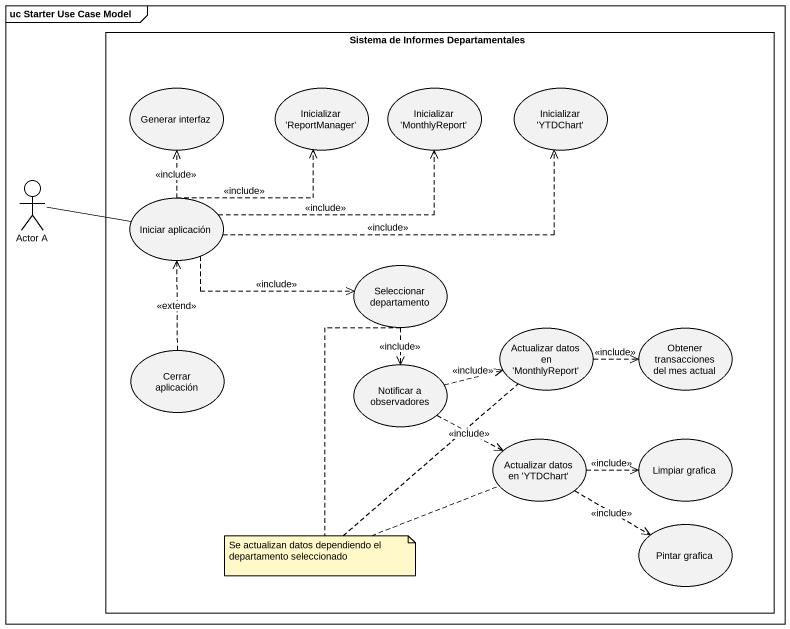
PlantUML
@startuml
mainframe uc Starter Use Case Model
rectangle "Sistema de Informes Departamentales" as Sistema_de_Informes {
  usecase "Generar interfaz" as Generar_interfaz
  usecase "Inicializar 'ReportManager'" as Inicializar_ReportManager
  usecase "Inicializar 'MonthlyReport'" as Inicializar_MonthlyReport
  usecase "Inicializar 'YTDChart'" as Inicializar_YTDChart
  usecase "Iniciar aplicación" as Iniciar_aplicación
  usecase "Seleccionar departamento" as Seleccionar_departamento
  usecase "Cerrar aplicación" as Cerrar_aplicación
  usecase "Actualizar datos en 'MonthlyReport'" as Actualizar_datos_en
  usecase "Obtener transacciones del mes actual" as Obtener_transacciones_del
  usecase "Notificar a observadores" as Notificar_a_observadores
  usecase "Actualizar datos en 'YTDChart'" as Actualizar_datos_en_YTDChart
  usecase "Limpiar grafica" as Limpiar_grafica
  usecase "Pintar grafica" as Pintar_grafica
}
actor "Actor A" as Actor_A
Actor_A -right- Iniciar_aplicación
Iniciar_aplicación .up.> Generar_interfaz : <<include>>
Iniciar_aplicación .up.> Inicializar_ReportManager : <<include>>
Iniciar_aplicación .right.> Inicializar_MonthlyReport : <<include>>
Iniciar_aplicación .right.> Inicializar_YTDChart : <<include>>
Iniciar_aplicación .right.> Seleccionar_departamento : <<include>>
Seleccionar_departamento ..> Notificar_a_observadores : <<include>>
Cerrar_aplicación .up.> Iniciar_aplicación : <<extend>>
Actualizar_datos_en .right.> Obtener_transacciones_del : <<include>>
Notificar_a_observadores .right.> Actualizar_datos_en : <<include>>
Notificar_a_observadores .right.> Actualizar_datos_en_YTDChart : <<include>>
Actualizar_datos_en_YTDChart .right.> Limpiar_grafica : <<include>>
Actualizar_datos_en_YTDChart .right.> Pintar_grafica : <<include>>
note as N1
  Se actualizan datos dependiendo el departamento seleccionado
end note
N1 .. Seleccionar_departamento
N1 .. Actualizar_datos_en
N1 .. Actualizar_datos_en_YTDChart
@enduml
